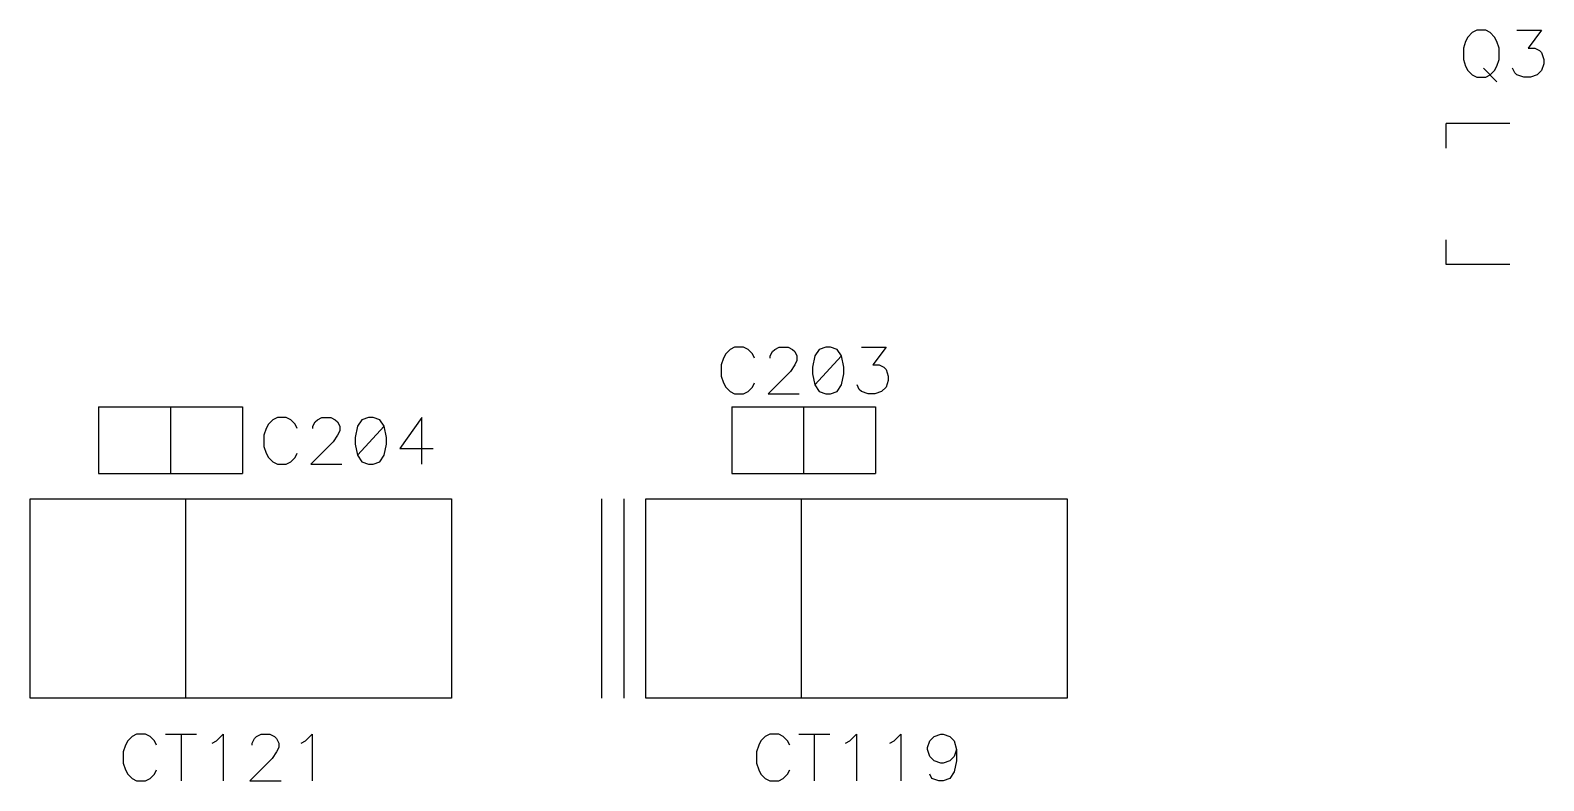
# Model space of a CAD drawing. Extents: x 295 to 953, y 10 to 290.
# Drawn here: x 629 to 689.1, y 109 to 138.8 of the extents above; entities that cross this region are included whole.
import ezdxf

# ---------------------------------------------------------------- set-up
doc = ezdxf.new("R2010")
doc.units = 0
doc.header["$LTSCALE"] = 5
doc.header["$MEASUREMENT"] = 0
doc.layers.add('DV-DPO-A6_BSK', color=2, linetype='CONTINUOUS')

msp = doc.modelspace()

# ---------------------------------------------------------------- linework, layer by layer
at = {"layer": 'DV-DPO-A6_BSK', "color": 7}
for p, q in [((685.982, 138.341), (685.893, 138.079)), ((686.072, 138.52), (685.982, 138.341)), ((686.245, 138.699), (686.072, 138.52)), ((686.424, 138.789), (686.245, 138.699)), ((686.782, 138.789), (686.424, 138.789)), ((686.955, 138.699), (686.782, 138.789)), ((687.134, 138.52), (686.955, 138.699)), ((687.223, 138.341), (687.134, 138.52)), ((687.312, 138.079), (687.223, 138.341)), ((688.022, 138.789), (689, 138.789)), ((689, 138.789), (688.464, 138.079)), ((685.893, 138.079), (685.893, 137.632)), ((687.312, 137.632), (687.312, 138.079)), ((688.464, 138.079), (688.732, 138.079)), ((688.732, 138.079), (688.911, 137.989)), ((688.911, 137.989), (689, 137.9)), ((689, 137.9), (689.084, 137.632)), ((685.893, 137.632), (685.982, 137.369)), ((685.982, 137.369), (686.072, 137.19)), ((686.072, 137.19), (686.245, 137.012)), ((686.692, 137.28), (687.223, 136.743)), ((686.955, 137.012), (687.134, 137.19)), ((687.134, 137.19), (687.223, 137.369)), ((687.223, 137.369), (687.312, 137.632)), ((687.933, 137.101), (687.843, 137.28)), ((688.022, 137.012), (687.933, 137.101)), ((689, 137.19), (688.821, 137.012)), ((689.084, 137.453), (689, 137.19)), ((689.084, 137.632), (689.084, 137.453)), ((686.245, 137.012), (686.424, 136.922)), ((686.424, 136.922), (686.782, 136.922)), ((686.782, 136.922), (686.955, 137.012)), ((688.29, 136.922), (688.022, 137.012)), ((688.553, 136.922), (688.29, 136.922)), ((688.821, 137.012), (688.553, 136.922)), ((687.743, 135.089), (685.211, 135.089)), ((685.211, 134.1), (685.211, 135.089)), ((685.211, 129.479), (685.211, 130.468)), ((687.743, 129.479), (685.211, 129.479)), ((656.511, 125.763), (656.422, 125.495)), ((656.601, 125.942), (656.511, 125.763)), ((656.774, 126.115), (656.601, 125.942)), ((656.953, 126.204), (656.774, 126.115)), ((657.305, 126.204), (656.953, 126.204)), ((657.484, 126.115), (657.305, 126.204)), ((657.662, 125.942), (657.484, 126.115)), ((657.746, 125.763), (657.662, 125.942)), ((658.367, 125.852), (658.456, 126.026)), ((658.367, 125.763), (658.367, 125.852)), ((658.456, 126.026), (658.545, 126.115)), ((658.545, 126.115), (658.719, 126.204)), ((658.719, 126.204), (659.076, 126.204)), ((659.076, 126.204), (659.249, 126.115)), ((659.249, 126.115), (659.339, 126.026)), ((659.339, 126.026), (659.428, 125.852)), ((659.428, 125.673), (659.339, 125.495)), ((659.428, 125.852), (659.428, 125.673)), ((660.138, 125.852), (660.049, 125.411)), ((660.311, 126.115), (660.138, 125.852)), ((661.194, 125.852), (660.138, 124.701)), ((660.579, 126.204), (660.311, 126.115)), ((660.753, 126.204), (660.579, 126.204)), ((661.021, 126.115), (660.753, 126.204)), ((661.194, 125.852), (661.021, 126.115)), ((661.283, 125.411), (661.194, 125.852)), ((661.993, 126.204), (662.965, 126.204)), ((662.965, 126.204), (662.435, 125.495)), ((656.422, 125.495), (656.422, 125.053)), ((656.422, 125.053), (656.511, 124.791)), ((659.166, 125.232), (658.277, 124.349)), ((659.339, 125.495), (659.166, 125.232)), ((660.049, 125.411), (660.049, 125.143)), ((660.049, 125.143), (660.138, 124.701)), ((661.194, 124.701), (661.283, 125.143)), ((661.283, 125.143), (661.283, 125.411)), ((662.435, 125.495), (662.697, 125.495)), ((662.697, 125.495), (662.876, 125.411)), ((662.876, 125.411), (662.965, 125.321)), ((662.965, 125.321), (663.055, 125.053)), ((663.055, 125.053), (663.055, 124.88)), ((656.511, 124.791), (656.601, 124.612)), ((656.601, 124.612), (656.774, 124.439)), ((656.774, 124.439), (656.953, 124.349)), ((657.305, 124.349), (657.484, 124.439)), ((657.484, 124.439), (657.662, 124.612)), ((657.662, 124.612), (657.746, 124.791)), ((660.138, 124.701), (660.311, 124.439)), ((660.311, 124.439), (660.579, 124.349)), ((660.753, 124.349), (661.021, 124.439)), ((661.021, 124.439), (661.194, 124.701)), ((661.904, 124.522), (661.814, 124.701)), ((661.993, 124.439), (661.904, 124.522)), ((662.256, 124.349), (661.993, 124.439)), ((662.787, 124.439), (662.524, 124.349)), ((662.965, 124.612), (662.787, 124.439)), ((663.055, 124.88), (662.965, 124.612)), ((631.689, 123.829), (637.406, 123.829)), ((631.689, 123.829), (631.689, 121.186)), ((634.545, 123.829), (634.545, 121.186)), ((637.406, 123.829), (637.406, 121.186)), ((656.835, 123.829), (662.552, 123.829)), ((656.835, 123.829), (656.835, 121.186)), ((656.953, 124.349), (657.305, 124.349)), ((658.277, 124.349), (659.518, 124.349)), ((659.691, 123.829), (659.691, 121.186)), ((660.579, 124.349), (660.753, 124.349)), ((662.524, 124.349), (662.256, 124.349)), ((662.552, 123.829), (662.552, 121.186)), ((638.613, 123.321), (638.44, 123.148)), ((638.792, 123.41), (638.613, 123.321)), ((639.144, 123.41), (638.792, 123.41)), ((639.323, 123.321), (639.144, 123.41)), ((639.501, 123.148), (639.323, 123.321)), ((640.206, 123.058), (640.295, 123.232)), ((640.295, 123.232), (640.384, 123.321)), ((640.384, 123.321), (640.558, 123.41)), ((640.558, 123.41), (640.915, 123.41)), ((640.915, 123.41), (641.088, 123.321)), ((641.088, 123.321), (641.178, 123.232)), ((641.178, 123.232), (641.267, 123.058)), ((642.15, 123.321), (641.977, 123.058)), ((642.418, 123.41), (642.15, 123.321)), ((642.592, 123.41), (642.418, 123.41)), ((642.86, 123.321), (642.592, 123.41)), ((643.033, 123.058), (642.86, 123.321)), ((644.536, 123.41), (643.653, 122.175)), ((644.536, 121.555), (644.536, 123.41)), ((638.35, 122.969), (638.261, 122.701)), ((638.261, 122.701), (638.261, 122.259)), ((638.44, 123.148), (638.35, 122.969)), ((639.585, 122.969), (639.501, 123.148)), ((640.206, 122.969), (640.206, 123.058)), ((641.178, 122.701), (641.005, 122.438)), ((641.267, 122.879), (641.178, 122.701)), ((641.267, 123.058), (641.267, 122.879)), ((641.977, 123.058), (641.888, 122.617)), ((641.888, 122.617), (641.888, 122.349)), ((643.033, 123.058), (641.977, 121.907)), ((643.122, 122.617), (643.033, 123.058)), ((643.122, 122.349), (643.122, 122.617)), ((638.261, 122.259), (638.35, 121.997)), ((641.005, 122.438), (640.116, 121.555)), ((641.888, 122.349), (641.977, 121.907)), ((643.033, 121.907), (643.122, 122.349)), ((643.653, 122.175), (644.978, 122.175)), ((638.35, 121.997), (638.44, 121.818)), ((638.44, 121.818), (638.613, 121.645)), ((638.613, 121.645), (638.792, 121.555)), ((638.792, 121.555), (639.144, 121.555)), ((639.144, 121.555), (639.323, 121.645)), ((639.323, 121.645), (639.501, 121.818)), ((639.501, 121.818), (639.585, 121.997)), ((640.116, 121.555), (641.357, 121.555)), ((641.977, 121.907), (642.15, 121.645)), ((642.15, 121.645), (642.418, 121.555)), ((642.418, 121.555), (642.592, 121.555)), ((642.592, 121.555), (642.86, 121.645)), ((642.86, 121.645), (643.033, 121.907)), ((631.689, 121.186), (637.406, 121.186)), ((656.835, 121.186), (662.552, 121.186)), ((628.979, 120.18), (645.704, 120.18)), ((628.979, 112.262), (628.979, 120.18)), ((635.143, 120.18), (635.143, 112.262)), ((645.704, 120.18), (645.704, 112.262)), ((651.667, 120.18), (651.667, 112.262)), ((652.549, 120.18), (652.549, 112.262)), ((653.427, 120.18), (670.152, 120.18)), ((653.427, 112.262), (653.427, 120.18)), ((659.59, 120.18), (659.59, 112.262)), ((670.152, 120.18), (670.152, 112.262)), ((645.704, 112.262), (628.979, 112.262)), ((670.152, 112.262), (653.427, 112.262)), ((633.025, 110.742), (632.852, 110.569)), ((633.204, 110.832), (633.025, 110.742)), ((633.556, 110.832), (633.204, 110.832)), ((633.735, 110.742), (633.556, 110.832)), ((633.908, 110.569), (633.735, 110.742)), ((634.349, 110.832), (635.584, 110.832)), ((634.97, 110.832), (634.97, 108.982)), ((636.378, 110.569), (636.64, 110.832)), ((636.64, 110.832), (636.64, 108.982)), ((637.792, 110.48), (637.881, 110.659)), ((637.881, 110.659), (637.965, 110.742)), ((637.965, 110.742), (638.144, 110.832)), ((638.144, 110.832), (638.496, 110.832)), ((638.496, 110.832), (638.674, 110.742)), ((638.674, 110.742), (638.758, 110.659)), ((638.758, 110.659), (638.848, 110.48)), ((639.909, 110.569), (640.172, 110.832)), ((640.172, 110.832), (640.172, 108.982)), ((658.171, 110.742), (657.998, 110.569)), ((658.35, 110.832), (658.171, 110.742)), ((658.702, 110.832), (658.35, 110.832)), ((658.881, 110.742), (658.702, 110.832)), ((659.054, 110.569), (658.881, 110.742)), ((659.495, 110.832), (660.73, 110.832)), ((660.116, 110.832), (660.116, 108.982)), ((661.524, 110.569), (661.786, 110.832)), ((661.786, 110.832), (661.786, 108.982)), ((663.29, 110.569), (663.552, 110.832)), ((663.552, 110.832), (663.552, 108.982)), ((664.698, 110.569), (664.877, 110.742)), ((664.877, 110.742), (665.139, 110.832)), ((665.139, 110.832), (665.229, 110.832)), ((665.229, 110.832), (665.497, 110.742)), ((665.497, 110.742), (665.67, 110.569)), ((632.762, 110.39), (632.673, 110.128)), ((632.673, 110.128), (632.673, 109.686)), ((632.852, 110.569), (632.762, 110.39)), ((633.997, 110.39), (633.908, 110.569)), ((636.205, 110.48), (636.378, 110.569)), ((637.792, 110.39), (637.792, 110.48)), ((638.758, 110.128), (638.585, 109.859)), ((638.848, 110.301), (638.758, 110.128)), ((638.848, 110.48), (638.848, 110.301)), ((639.731, 110.48), (639.909, 110.569)), ((657.908, 110.39), (657.819, 110.128)), ((657.819, 110.128), (657.819, 109.686)), ((657.998, 110.569), (657.908, 110.39)), ((659.143, 110.39), (659.054, 110.569)), ((661.351, 110.48), (661.524, 110.569)), ((663.111, 110.48), (663.29, 110.569)), ((664.614, 110.301), (664.698, 110.569)), ((664.614, 110.217), (664.614, 110.301)), ((664.698, 109.949), (664.614, 110.217)), ((665.67, 110.569), (665.759, 110.217)), ((665.759, 110.217), (665.67, 109.949)), ((665.759, 110.217), (665.759, 109.776)), ((632.673, 109.686), (632.762, 109.418)), ((632.762, 109.418), (632.852, 109.245)), ((633.908, 109.245), (633.997, 109.418)), ((638.585, 109.859), (637.702, 108.982)), ((657.819, 109.686), (657.908, 109.418)), ((657.908, 109.418), (657.998, 109.245)), ((659.054, 109.245), (659.143, 109.418)), ((664.877, 109.776), (664.698, 109.949)), ((665.139, 109.686), (664.877, 109.776)), ((665.229, 109.686), (665.139, 109.686)), ((665.497, 109.776), (665.229, 109.686)), ((665.67, 109.949), (665.497, 109.776)), ((665.759, 109.776), (665.67, 109.334)), ((632.852, 109.245), (633.025, 109.066)), ((633.025, 109.066), (633.204, 108.982)), ((633.204, 108.982), (633.556, 108.982)), ((633.556, 108.982), (633.735, 109.066)), ((633.735, 109.066), (633.908, 109.245)), ((637.702, 108.982), (638.937, 108.982)), ((657.998, 109.245), (658.171, 109.066)), ((658.171, 109.066), (658.35, 108.982)), ((658.35, 108.982), (658.702, 108.982)), ((658.702, 108.982), (658.881, 109.066)), ((658.881, 109.066), (659.054, 109.245)), ((664.787, 109.066), (664.698, 109.245)), ((665.055, 108.982), (664.787, 109.066)), ((665.229, 108.982), (665.055, 108.982)), ((665.497, 109.066), (665.229, 108.982)), ((665.67, 109.334), (665.497, 109.066))]:
    msp.add_line(p, q, dxfattribs=at)

doc.saveas('drawing.dxf')
